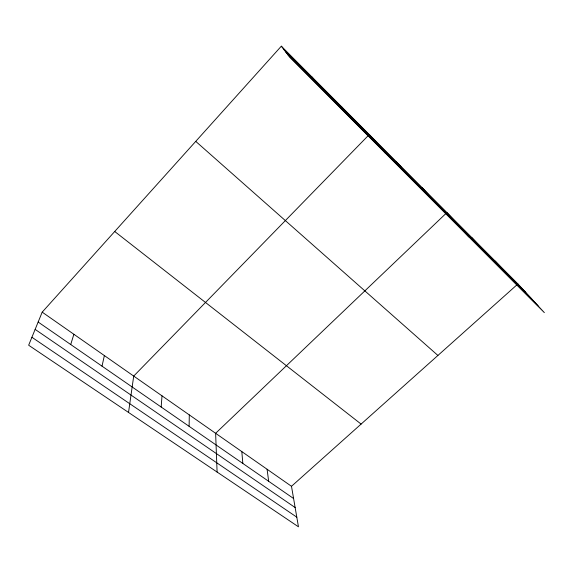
<?xml version="1.0" encoding="UTF-8"?>
<svg xmlns="http://www.w3.org/2000/svg" width="573" height="573" viewBox="0 0 573 573"><rect width="100%" height="100%" fill="white"/><g stroke="black" fill="none" stroke-linecap="round" stroke-linejoin="round"><path stroke-width="0.86" d="M189.119 426.333L189.298 414.902M161.171 407.023L162.009 395.843M128.524 412.438L133.717 376.074L369.27 134.548L385.421 153.227M102.03 366.168L104.358 355.568M70.723 344.531L73.881 334.274M42.201 312.149L28.65 345.225L298.461 526.816L291.492 486.298L42.201 312.149L281.329 46.184L517.935 283.943L544.35 312.636L289.831 57.343L281.329 46.184M291.492 486.298L517.935 283.943M31.909 337.268L296.8 517.168M35.139 329.389L295.145 507.556M38.155 322.033L293.591 498.517M114.715 231.492L361.105 424.092M195.744 141.373L437.908 355.453M287.768 54.636L538.026 305.76M283.85 49.486L525.856 292.545M285.734 51.964L531.737 298.934M495.179 261.073L502.686 269.274M471.522 237.301L478.57 245.058M468.836 236.893L446.911 212.569L215.627 433.295L217.095 472.059M422.065 187.6L428.088 194.347M396.201 161.615L401.644 167.796M341.2 106.342L345.311 111.219M311.913 76.911L315.265 81.044M267.082 469.244L268.673 481.299M241.813 451.588L242.845 463.457"/></g></svg>
